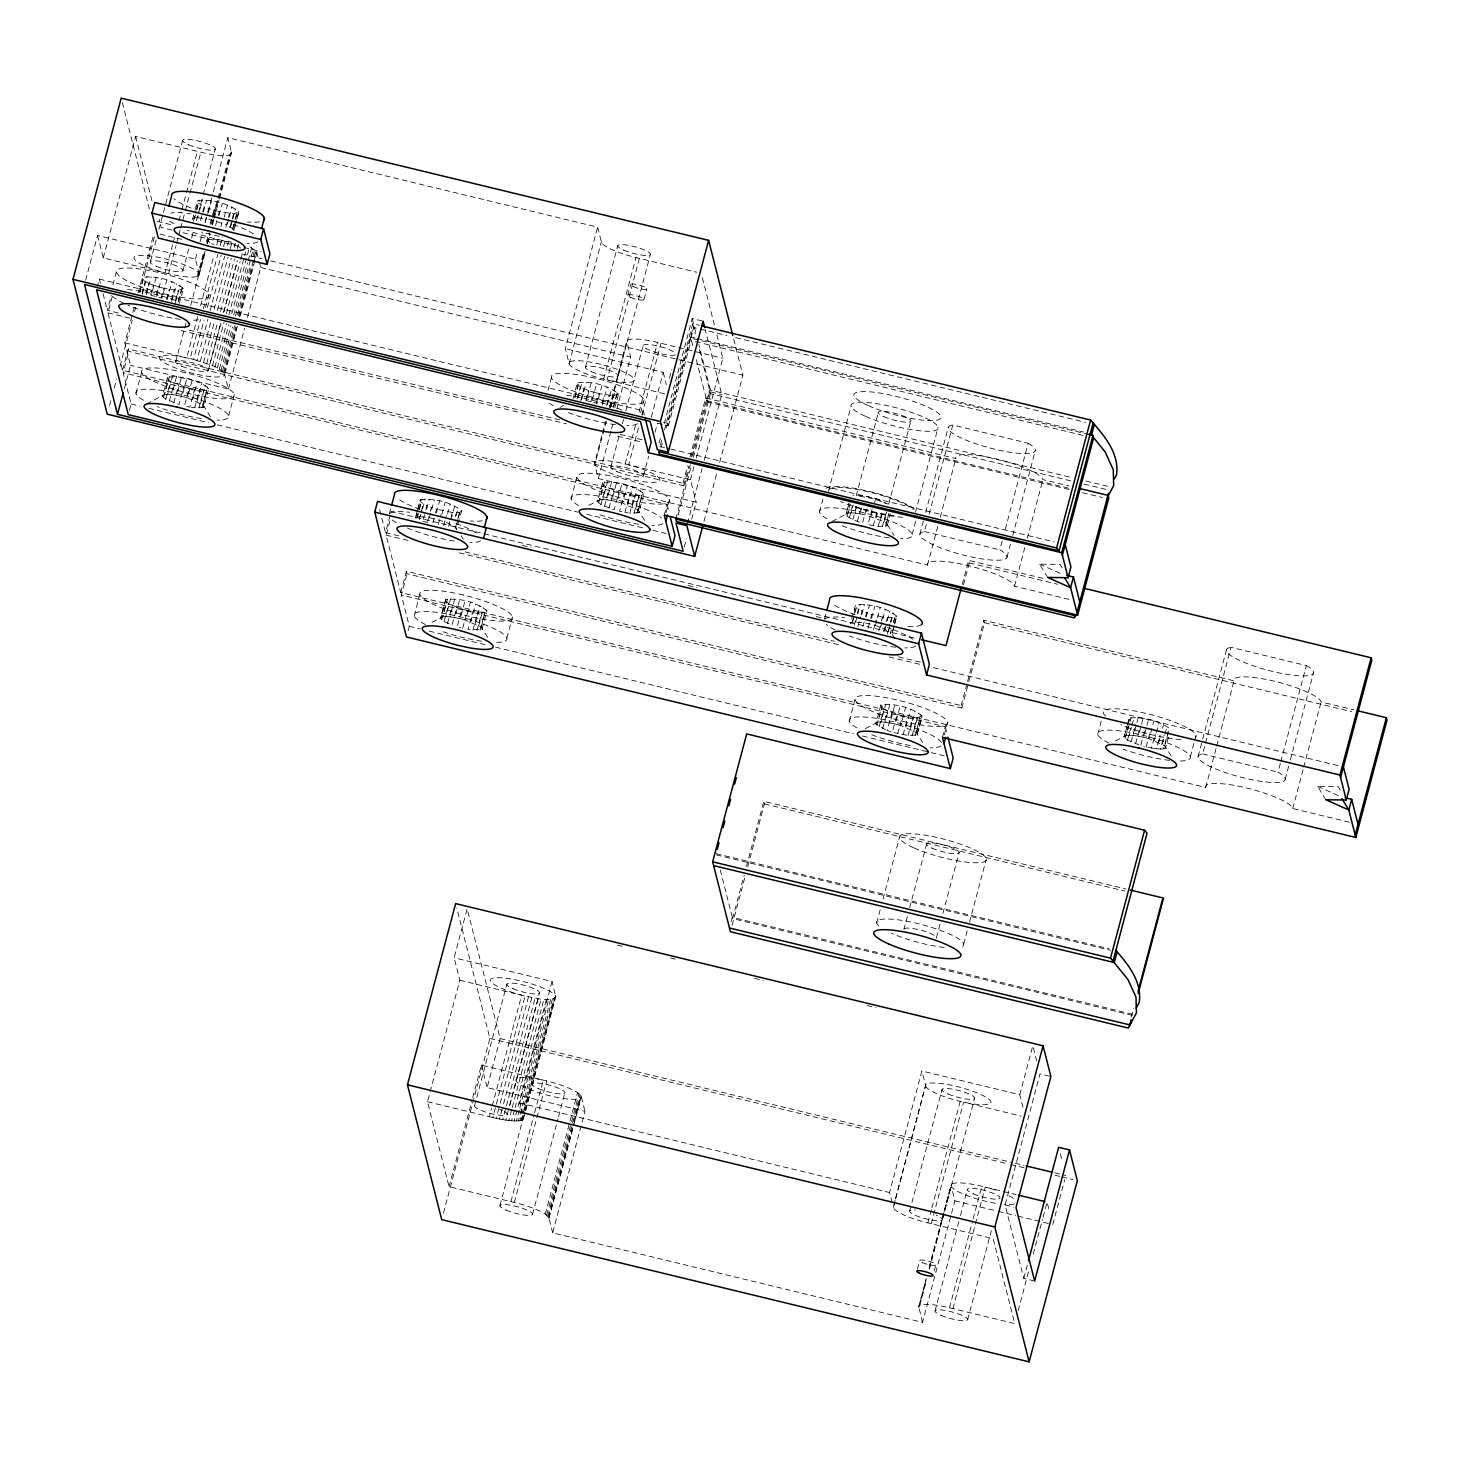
<?xml version="1.0" encoding="UTF-8"?>
<svg xmlns="http://www.w3.org/2000/svg" width="1460" height="1460" viewBox="0 0 1460 1460"><rect width="100%" height="100%" fill="white"/><g stroke="black" fill="none" stroke-linecap="round" stroke-linejoin="round"><path stroke-width="0.75" stroke-dasharray="5 3.75" d="M85.647 280.229L97.564 235.462L195.457 259.15L199.272 274.133L197.228 276.506A33.781 6.789 14.9 0 1 168.539 273.732L103.277 257.927L97.564 235.462M103.277 257.927L135.597 136.419L200.859 152.223A33.781 6.789 14.9 0 0 229.548 154.997L231.593 152.625L227.796 137.642L597.651 227.176L601.447 242.159A33.781 6.789 14.9 0 0 635.994 257.544L696.84 272.272M97.108 287.656L99.371 279.115L643.276 410.789L644.334 414.95M112.876 285.029L116.289 272.235A47.943 9.636 14.9 0 1 153.884 271.451A47.943 9.636 14.9 0 1 206.663 291.544L208.944 294.665L205.531 307.458M118.351 313.006L107.31 310.341L111.27 295.413M1068.921 599.366L1014.536 586.19A45.041 9.052 14.9 0 0 968.491 565.677A45.041 9.052 14.9 0 0 927.502 565.13L122.531 370.274L107.93 312.841L112.475 295.778M124.301 388.743L130.542 365.292L124.83 342.826L132.349 314.612M132.915 312.44L134.649 305.943M138.116 292.912L153.701 234.33M139.649 291.726L142.825 279.827L142.186 277.345C156.092 275.63 172.463 279.736 183.431 288.496L179.343 303.443M109.573 405.46L111.325 398.909M114.227 387.995L116.544 379.272M120.03 366.168L132.239 320.324M134.557 311.582L135.725 307.221M139.758 292.566L154.888 235.17M142.021 293.387L145.197 281.488L142.825 279.827M150.307 261.924L156.658 238.053M158.957 229.366L182.646 140.397M142.277 294.373L147.04 276.524M122.531 370.274L128.206 348.94L682.988 483.242L683.627 485.742L128.845 351.44L128.206 348.94M129.393 410.37L131.09 403.982L123.169 372.756L128.845 351.44M146.109 293.186L148.756 283.276L145.197 281.488M146.401 294.646L151.146 276.798M150.617 294.993L153.245 285.083L148.756 283.276M156.056 277.546L151.293 295.394L162.078 298.004L166.823 280.156M156.275 294.701L158.392 286.762L153.245 285.083M156.64 296.526L161.403 278.677M172.627 244.66L165.108 272.856A33.781 6.789 14.9 0 1 133.955 258.073A33.781 6.789 14.9 0 1 163.593 258.475A33.781 6.789 14.9 0 1 198.888 273.312M173.192 242.488L174.926 235.973M178.978 220.788L181.277 212.101M181.861 209.93L185.894 194.746M186.478 192.574L197.447 151.347M135.981 393.434L141.656 372.118M161.184 298.15L163.83 288.24L178.193 290.394L183.431 288.496M168.539 273.732L176.039 245.517M176.624 243.345L180.091 230.333M180.657 228.161L184.708 212.977A47.943 9.636 14.9 0 0 170.911 213.087M185.274 210.806L189.325 195.622M189.891 193.45L200.859 152.223M166.531 299.3L169.178 289.372M167.225 299.702L171.97 281.835M192.483 219.62L194.983 210.623M195.129 209.692L197.629 200.695C211.536 198.962 227.906 203.086 238.856 211.846L236.757 219.785M171.422 300.03L174.069 290.12M171.714 301.49L176.477 283.641M193.505 221.026L196.151 211.116M196.68 209.127L197.629 200.695M192.884 218.544L194.673 217.905L196.242 211.956M196.771 209.966L199.418 200.056M182.956 270.556L188.742 248.857M191.625 238.016L193.359 231.501M196.406 220.697L202.593 196.79M203.159 194.618L215.295 149.048M175.547 300.322L178.193 290.394M194.673 217.905L197.721 217.722L199.308 211.755M199.838 209.784L202.465 199.856M175.273 303.279L180.036 285.43M178.083 302.111L181.241 290.212M178.704 300.979L182.409 287.091M200.494 220.496L204.181 206.626L198.25 203.177M203.414 212.047L206.59 200.148M205.002 222.303L207.101 214.364M207.63 212.393L208.689 208.415L204.181 206.626M195.457 259.15L197.191 252.635M200.075 241.794L202.393 233.107M205.276 222.267L207.594 213.58M208.16 211.408L212.777 194.052M213.361 191.88L227.796 137.642M208.324 212.777L211.481 200.878M167.571 377.227L167.17 378.304L170.564 381.37L183.778 386.644L179.014 404.511L165.82 399.219L162.425 396.153L167.571 377.227C181.46 375.494 197.83 379.618 208.798 388.378L203.652 407.303L191.424 407.358M163.447 397.558L168.192 379.709M146.602 403.964L164.597 394.437L169.342 376.589M210.13 224L213.835 210.112L208.689 208.415M213.671 213.927L216.828 202.028M197.228 276.506L203.579 252.635M206.462 241.776L208.762 233.107M211.079 224.42L212.229 220.077M212.813 217.905L217.43 200.549M217.996 198.377L229.548 154.997M198.25 276.068L204.655 251.613M206.918 243.51L209.802 232.669M212.12 223.982L218.471 200.111M219.036 197.958L231.227 151.804M165.82 399.219L170.564 381.37M175.674 361.788L186.077 322.733M190.694 305.377L205.13 251.138M198.943 275.52L205.641 251.01M207.357 243.765L209.911 234.293M212.558 224.968L213.707 219.894M214.291 218.452L218.891 200.367M219.493 198.925L231.593 152.625M164.597 394.437L167.663 394.255L172.408 376.406M215.569 225.46L217.686 217.54M218.215 215.551L219.255 211.572L233.618 213.744L238.856 211.846M169.378 401.007L174.123 383.159M219.091 215.386L222.267 203.487M167.663 394.255L171.769 394.529L176.532 376.68M173.886 402.814L178.631 384.965M220.916 226.61L221.975 222.65M171.769 394.529L176.678 395.277L181.423 377.428M197.666 316.619L186.697 357.846A33.781 6.789 14.9 0 0 159.468 358.485A33.781 6.789 14.9 0 0 192.775 373.322A33.781 6.789 14.9 0 0 224.657 374.764L228.454 388.999L130.542 365.292M200.567 305.76L213.835 255.865M216.719 245.006L219.036 236.338L201.352 232.049M224.238 217.084L227.413 205.185M124.83 342.826L190.11 358.631L200.494 319.576M203.378 308.717L217.814 254.478M220.132 245.791L222.431 237.122M225.807 227.34L227.924 219.42M228.454 217.43L229.512 213.452M236.228 221.756L234.111 229.695L227.158 224.84L228.745 218.891M229.275 216.901L231.903 206.992M176.678 395.277L182.025 396.408L186.77 378.56M190.11 358.631L193.523 359.488L203.925 320.434M207.375 307.421L221.245 255.336M223.544 246.667L225.278 240.152M229.932 227.632L233.618 213.744M230.716 226.629L232.304 220.679M232.833 218.69L235.462 208.78M194.545 389.254L189.198 388.123L184.453 405.971L189.8 407.121L194.545 389.254L203.561 390.276L208.798 388.378M237.341 326.274L224.657 374.764C219.438 365.602 206.097 364.197 196.936 360.438L207.904 319.211M210.204 310.524L224.639 256.285M227.523 245.426L228.691 241.082M210.514 416.812L203.031 404.821L187.446 397.887L192.191 380.02M232.468 229.421L234.567 221.482M235.096 219.511L236.684 213.561M233.089 228.289L235.206 220.35M235.735 218.361L237.834 210.441M233.728 230.753L236.356 220.843M236.885 218.854L238.473 212.904M200.275 361.441L211.244 320.214M214.145 309.356L227.997 257.288M230.297 248.601L232.03 242.086M192.592 399.565L197.337 381.717M203.542 362.481L214.511 321.255M217.394 310.414L231.264 258.329M234.148 247.488L235.297 243.145M194.691 407.851L199.436 390.002M206.681 363.577L217.65 322.35M220.533 311.509L234.385 259.424M237.268 248.583L238.436 244.24M197.1 401.372L201.845 383.524M209.656 364.708L220.624 323.481M223.508 312.623L237.359 260.555M208.342 370.438L221.044 322.696M223.928 311.856L237.195 261.942M198.815 408.143L203.561 390.276M200.659 403.161L205.404 385.312M212.43 365.839L223.982 322.441M226.282 313.754L240.134 261.687M240.718 259.515L242.451 253M201.863 407.942L206.626 390.094M203.031 404.821L207.776 386.973M214.985 366.971L226.537 323.572M228.837 314.904L245.59 251.978M217.285 368.102L228.837 324.704M231.72 313.863L249.624 246.594L256.595 251.686L258.621 259.351M219.31 369.216L230.862 325.817M233.746 314.959L247.616 262.891M248.182 260.72L251.649 247.707M221.044 370.293L232.596 326.894M235.48 316.035L253.383 248.784M222.449 371.315L234.585 325.744M237.469 314.904L250.755 264.99M253.054 256.321L254.788 249.806M223.526 372.282L235.662 326.712M238.546 315.871L255.865 250.773M224.256 373.194L236.392 327.624M239.276 316.784L253.127 264.698M253.712 262.526L256.595 251.686M240.243 316.163L256.978 252.507M228.454 388.999L244.605 328.245M247.506 317.386L260.774 267.49L259.15 261.376M228.636 415.863L234.312 394.547M389.382 513.756L391.079 507.35M398.781 535.875L385.513 532.663L391.171 511.347L917.227 638.677M1349.295 822.217L1292.739 808.511A45.041 9.052 14.9 0 0 1246.694 787.998A45.041 9.052 14.9 0 0 1205.704 787.451L400.733 592.577L386.134 535.163L390.678 518.099M417.359 510.653L415.242 518.592L417.231 511.584M417.888 508.682L420.389 499.667C434.295 497.933 450.666 502.058 461.634 510.817L459.517 518.756M417.761 509.595L420.389 499.667M416.793 518.026L421.027 502.149L419.987 500.743M415.644 517.534L417.432 516.877L419.02 510.927M419.531 508.938L422.177 499.028M419.166 519.669L423.4 503.81L421.027 502.149M417.432 516.877L420.48 516.694L422.068 510.745M422.597 508.755L425.243 498.845M400.733 592.577L406.409 571.261L961.191 705.563L961.83 708.063L407.03 573.762L406.409 571.261M408.161 630.556L409.293 626.303L401.372 595.078L407.03 573.762M423.254 519.486L425.371 511.548M425.9 509.558L426.959 505.598L423.4 503.81M426.721 509.047L429.349 499.119M427.762 521.275L429.879 513.354M430.408 511.365L431.448 507.405L426.959 505.598M420.48 516.694L429.495 517.716L434.259 499.867M432.908 522.972L435.007 515.033M435.536 513.062L436.595 509.084L431.448 507.405M436.43 512.898L439.606 500.999M414.184 615.755L419.859 594.439M438.329 524.45L440.975 514.522M441.869 514.376L445.026 502.459M443.676 525.582L446.322 515.672M447.526 514.084L450.173 504.156M448.585 526.33L450.684 518.391M451.213 516.402L452.272 512.442L459.444 512.533L461.634 510.817M450.976 519.851L454.68 505.963M455.337 516.694L456.396 512.716M456.122 515.69L458.239 507.752M455.228 528.392L457.327 520.472M457.856 518.483L459.444 512.533M459.115 519.815L456.487 529.743L455.849 527.261L457.965 519.322M458.495 517.351L460.612 509.412M445.373 600.626L448.767 603.692L456.834 607.269L452.071 625.135L444.023 621.54L440.628 618.474L445.774 599.549C459.663 597.815 476.033 601.94 487.001 610.7L481.855 629.625L468.003 629.424L472.748 611.576L484.83 612.415L487.001 610.7M445.774 599.549L440.628 618.474M441.65 619.88L446.395 602.031M432.014 622.343L442.8 616.759L447.545 598.91M444.023 621.54L448.767 603.692M442.8 616.759L445.866 616.576L450.611 598.709M447.581 623.329L452.326 605.48M445.866 616.576L449.972 616.85L454.735 599.002M449.972 616.85L454.881 617.598L459.626 599.731M456.834 607.269L461.962 608.966L457.217 626.833L460.849 627.8M454.881 617.598L460.228 618.73L464.974 600.881M462.656 628.293L467.401 610.444L472.748 611.576M487.64 637.381L481.234 627.143L465.649 620.208L470.394 602.341M470.795 621.887L475.54 604.038M472.894 630.173L477.639 612.324M475.303 623.694L480.048 605.845M477.018 630.446L481.764 612.598M478.862 625.482L483.607 607.634M480.066 630.264L484.83 612.415M481.234 627.143L485.979 609.294M548.011 390.368L551.405 377.574M664.519 393.78L603.655 379.052A33.781 6.789 14.9 0 1 569.126 363.668L565.312 348.685L597.651 227.176M569.126 363.668L601.429 241.411M506.839 638.184L512.515 616.868M573.087 398.562L577.32 382.684C591.209 380.951 607.597 385.075 618.547 393.835L614.861 407.723M574.784 397.065L577.941 385.166L577.32 382.684M574.875 397.905L579.109 382.046M577.156 398.726L580.313 386.809L577.941 385.166M585.423 367.245L617.762 245.736M577.941 397.722L582.157 381.845M580.715 400.514L583.872 388.597L580.313 386.809M581.518 399.985L586.281 382.137M585.734 400.332L588.38 390.404L583.872 388.597M591.172 382.867L586.427 400.715L591.774 401.865L596.519 384.016M590.88 402.011L593.527 392.101L588.38 390.404M596.301 403.489L598.947 393.561L613.309 395.733L618.547 393.835M571.115 498.773L576.791 477.457A47.943 9.636 14.9 0 1 614.386 476.672A47.943 9.636 14.9 0 1 667.165 496.747L669.428 499.886L666.034 512.679M601.958 385.476L597.195 403.325L593.581 402.358M603.655 379.052L635.994 257.544M627.745 295.394L630.574 284.737M639.389 258.329L607.068 379.837A33.781 6.789 14.9 0 0 634.297 379.198A33.781 6.789 14.9 0 0 600.991 364.361A33.781 6.789 14.9 0 0 569.108 362.92M552.683 1232.824L548.869 1217.841L545.273 1214.118A33.781 6.789 14.9 0 0 514.34 1202.456L449.06 1186.651L427.506 1101.753L459.827 980.244L454.115 957.778L467.163 908.74L500.159 1038.589L487.111 1087.609L585.004 1111.316L552.683 1232.824L922.538 1322.359L935.24 1274.616M602.177 402.65L604.294 394.711M602.341 405.022L607.086 387.174M606.557 405.369L609.185 395.441M607.378 404.84L611.594 388.98M691.675 519.286L696.201 502.222L598.308 478.533L594.494 463.55L601.976 434.605M602.578 433.164L605.444 421.575M609.514 407.139L626.814 341.293M618.091 375.895L650.412 254.368M606.429 420.973L594.877 464.371A33.781 6.789 14.9 0 0 630.173 479.208A33.781 6.789 14.9 0 0 659.811 479.61A33.781 6.789 14.9 0 0 628.658 464.827L625.227 463.952A33.781 6.789 14.9 0 0 594.494 463.55M609.879 407.96L626.833 342.041A33.781 6.789 14.9 0 1 657.566 342.443L676.436 347.042M610.152 407.632L613.309 395.733M610.937 406.628L615.153 390.769M613.2 407.45L616.375 395.55M613.839 406.3L617.525 392.411M644.061 299.337L646.889 288.678M598.308 478.533L611.01 430.791M611.576 428.62L612.744 424.276M616.777 409.092L630.629 357.025L627.198 342.863M602.688 482.567L602.286 483.625L605.681 486.691L618.894 491.983L614.149 509.832L600.936 504.558L597.542 501.492L602.688 482.567C616.595 480.833 632.965 484.939 643.933 493.717L638.786 512.624L629.826 513.19L634.571 495.323L641.743 495.414L643.933 493.717M598.563 502.897L603.308 485.048M588.928 505.342L599.731 499.776L604.476 481.909M610.809 467.127L619.46 434.587M622.343 423.728L623.511 419.385M625.811 410.716L643.13 345.618M600.936 504.558L605.681 486.691M599.731 499.776L602.779 499.575L607.524 481.727M604.495 506.346L609.24 488.48M602.779 499.575L606.904 499.867L611.649 482.019M609.002 508.135L613.748 490.286M606.904 499.867L611.795 500.598L616.54 482.749M625.227 463.952L636.195 422.725M639.078 411.884L657.566 342.443M640.648 412.797L644.061 400.004M611.795 500.598L617.142 501.747L621.887 483.899M638.458 427.944L628.658 464.827L690.489 479.756L696.201 502.222M641.926 414.914L660.978 343.319M642.144 415.06L643.276 410.789M634.571 495.323L624.314 493.443L619.569 511.31L628.183 512.934M644.572 520.38L638.148 510.161L622.58 503.207L627.326 485.359M624.917 512.442L629.661 494.593M627.709 504.905L632.472 487.056M651.306 417.159L663.223 372.391L565.312 348.685M449.06 1186.651L472.164 1099.854M472.748 1097.683L481.398 1065.143L546.661 1080.947A33.781 6.789 14.9 0 1 577.612 1092.609L581.208 1096.332L585.004 1111.316M443.438 1213.096L489.903 1038.443L456.779 908.029M632.216 506.711L636.962 488.863M474.536 1105.749L506.875 984.241M643.458 475.759L648.66 456.232M655.011 432.379L657.31 423.692M669.447 378.122L671.746 369.453M633.932 513.464L638.695 495.615M635.775 508.5L640.52 490.651M636.998 513.281L641.743 495.414M638.148 510.161L642.893 492.294M659.08 443.073L660.832 436.522M664.318 423.418L692.222 318.535L703.099 321.163M660.449 445.136L662.183 438.62M664.483 429.952L692.752 323.737L699.377 325.343M661.088 447.618L662.238 443.274M666.289 428.072L693.39 326.237M657.347 423.144L668.388 425.809L667.767 423.309L690.452 338.045L1089.288 434.587M690.872 338.136L693.701 327.478L698.135 328.555M668.388 425.809L691.091 340.545L690.452 338.045M427.506 1101.753L489.355 1116.681L491.655 1108.012M492.239 1105.841L521.676 995.172A33.781 6.789 14.9 0 1 490.523 980.39A33.781 6.789 14.9 0 1 520.161 980.791A33.781 6.789 14.9 0 1 555.457 995.629L525.837 1110.02M489.355 1116.681L492.768 1117.557L525.107 996.048C534.761 997.235 547.08 1002.728 555.858 997.198M492.768 1117.557L496.163 1118.342L499.63 1105.311M500.214 1103.158L528.502 996.833M496.163 1118.342L499.521 1119.035L502.97 1106.005M503.554 1103.851L531.841 997.527M499.521 1119.035L502.751 1119.619L535.09 998.111M664.227 515.088L667.074 504.43L123.169 372.756M507.186 1114.381L508.92 1107.866M509.503 1105.695L539.525 992.873M502.751 1119.619L505.872 1120.112L507.605 1113.615M509.923 1104.928L538.211 998.603M505.872 1120.112L508.828 1120.495L511.712 1109.655M512.296 1107.483L541.167 998.987M508.828 1120.495L511.584 1120.769L514.467 1109.91M515.052 1107.738L543.923 999.26M682.988 483.242L687.642 465.758M689.959 457.016L705.673 397.978L955.862 458.549A45.041 9.052 14.9 0 1 996.851 459.079A45.041 9.052 14.9 0 1 1042.896 479.61L1068.994 485.924M511.584 1120.769L514.121 1120.915L546.442 999.406M683.627 485.742L688.864 466.068M691.182 457.327L706.311 400.478L705.673 397.978M522.151 1113.086L519.687 1102.975L552.026 981.467L454.115 957.778M706.731 400.569L709.56 389.911L1070.362 477.238M675.834 519.048L690.288 464.773M692.606 456.086L709.87 391.152M514.121 1120.915L516.384 1120.952L519.286 1110.093M519.851 1107.921L548.723 999.443M678.207 515.052L691.474 465.192M693.427 457.491L710.874 391.937L698.811 344.432M516.384 1120.952L518.391 1120.86L550.712 999.352M518.391 1120.86L520.07 1120.641L552.409 999.133M690.489 479.756L693.956 466.744M696.274 458.057L722.828 358.248L716.185 332.132M520.07 1120.641L521.457 1120.331L523.757 1111.644M524.341 1109.472L553.778 998.822M521.457 1120.331L555.457 995.629L552.026 981.467M499.904 1205.631L524.742 1112.319M525.308 1110.147L532.243 1084.105M522.498 1119.893L524.907 1112.83M525.49 1110.677L555.822 996.45M523.191 1119.346L525.253 1112.191M687.459 523.483L701.986 468.861M704.304 460.119L721.751 394.565L705.289 329.796M684.302 546.989L686.565 538.466M510.927 1201.671L534.032 1114.874M534.615 1112.703L543.266 1080.163A33.781 6.789 14.9 0 0 516.019 1080.802A33.781 6.789 14.9 0 0 549.325 1095.639A33.781 6.789 14.9 0 0 581.226 1097.081L548.887 1218.589M514.34 1202.456L546.661 1080.947M703.976 521.457L716.75 473.423M719.652 462.51L742.885 375.184L733.34 337.607M532.572 1214.264L557.976 1118.798M558.541 1116.626L564.892 1092.755M545.273 1214.118L569.528 1122.977M570.112 1120.805L577.612 1092.609M546.697 1215.14L570.933 1124.017M571.517 1121.846L579.018 1093.631M547.774 1216.107L580.095 1094.598M548.504 1217.02L573.324 1123.707M573.908 1121.554L580.824 1095.511M548.869 1217.841L573.707 1124.547M574.273 1122.375L581.208 1096.332M819.498 512.04L822.892 499.247M828.404 491.491L851.089 406.209M731.168 921.607L732.318 917.336L1132.96 1014.317M1132.34 1015.357L732.628 918.595L744.18 875.161M746.498 866.473L763.817 801.339L1126.007 889.012M732.154 925.239L745.421 875.38M747.721 866.711L764.456 803.839L763.817 801.339M866.218 509.211L862.531 523.1L857.385 521.402L849.318 517.807L845.924 514.741L849.099 502.842M848.972 503.755L845.924 514.741M846.946 516.146L850.121 504.248M831.908 521.567L848.114 513.026L850.231 505.087M849.318 517.807L852.494 505.908M848.114 513.026L851.162 512.843L853.279 504.905M856.18 495.889L878.281 412.797M824.498 619.077L826.214 612.689M852.877 519.596L857.111 503.736M851.162 512.843L855.286 513.117L856.874 507.167M857.385 521.402L862.148 503.554M855.286 513.117L860.177 513.865L861.765 507.916M860.177 513.865L865.524 514.997L867.112 509.047M872.186 508.682L867.952 524.56L878.208 526.439L887.169 525.892L886.53 523.41L884.158 521.749L865.524 514.997M870.963 516.475L872.551 510.526M874.649 502.587L875.708 498.627L864.94 496.017L852.859 495.177M873.299 525.709L877.004 511.821M876.11 518.172L878.208 510.233M894.633 624.077L896.75 616.156C885.782 607.378 869.412 603.272 855.523 605.006L850.377 623.931L850.76 622.854C864.43 620.737 879.175 625.738 890.983 632.6M851.928 623.347L854.027 615.408M854.556 613.437L855.523 605.006M852.549 622.216L854.666 614.277M855.195 612.288L857.294 604.349M878.208 526.439L881.895 512.551M880.599 519.961L882.716 512.04M854.301 625.008L855.341 621.029M857.458 613.109L858.517 609.13L856.144 607.488M855.615 622.015L857.184 616.065M857.714 614.094L860.36 604.166M882.314 526.731L886.019 512.843M888.811 503.773L910.912 420.699M884.158 521.749L886.804 511.839M857.86 626.796L860.487 616.868M861.017 614.897L862.075 610.919L858.517 609.13M861.838 614.368L864.484 604.458M885.38 526.531L889.596 510.671M886.53 523.41L888.647 515.471M887.169 525.892L890.326 513.993M862.878 626.614L864.995 618.675M865.524 616.704L866.583 612.726L862.075 610.919M866.218 617.087L869.375 605.188M868.025 628.311L870.142 620.372M870.671 618.383L871.73 614.423L866.583 612.726M871.547 618.237L874.722 606.338M873.463 629.771L876.091 619.861M849.318 721.094L854.976 699.778A47.943 9.636 14.9 0 1 892.589 698.975A47.943 9.636 14.9 0 1 945.35 719.068L947.631 722.207L944.237 735M875.398 625.646L876.986 619.697M877.515 617.726L880.143 607.798M878.811 630.921L880.909 622.982M881.438 620.993L882.497 617.033L894.578 617.854L896.75 616.156M880.544 627.344L885.289 609.495M883.702 631.651L885.818 623.712M886.348 621.741L887.388 617.762M915.42 512.551L938.105 427.287M885.052 629.15L889.797 611.302M912.153 534.47L917.263 515.27M887.297 633.914L889.925 624.004M890.454 622.015L891.512 618.055M888.611 630.939L893.356 613.091M890.345 633.731L891.403 629.771M893.52 621.832L894.578 617.854M893.611 622.672L895.728 614.733M892.133 633.074L894.25 625.154M894.779 623.164L896.349 617.215M894.104 626.066L892.005 634.005L895.236 639.298M919.873 534.178L923.341 521.129M925.658 512.423L948.234 427.598M1002.144 541.131L999.826 549.818A45.041 9.052 14.9 0 1 965.954 555.694A45.041 9.052 14.9 0 1 924.454 531.586L926.771 522.881M929.089 514.176L952.814 424.988L1028.187 443.238L1004.462 532.426M885.709 729.854L875.745 723.813L880.891 704.888C894.798 703.154 911.168 707.26 922.118 716.02L916.989 734.946L908.01 735.493L894.159 732.646M876.766 725.218L881.511 707.352L880.891 704.888M865.324 728.649L877.934 722.098L882.68 704.231M879.139 726.861L883.884 709.012L881.511 707.352M877.934 722.098L880.982 721.897L885.727 704.048M882.698 728.668L887.443 710.801L883.884 709.012M880.982 721.897L885.107 722.189L889.852 704.341M927.502 565.13L937.922 525.965M940.24 517.278L955.862 458.549M891.951 712.608L887.205 730.456L892.352 732.154L897.097 714.305L887.443 710.801M885.107 722.189L889.998 722.919L894.743 705.07M889.998 722.919L895.345 724.069L900.09 706.22M897.772 733.614L902.517 715.765L916.88 717.937L922.118 716.02M922.775 742.702L916.351 732.482L900.784 725.529L905.529 707.68M903.12 734.763L907.864 716.915M905.912 727.226L910.675 709.377M908.01 735.493L912.774 717.645M910.419 729.033L915.164 711.166M912.135 735.785L916.88 717.937M913.978 730.821L918.723 712.973M915.201 735.603L919.946 717.736M916.351 732.482L921.096 714.615M916.989 734.946L921.735 717.097M962.25 584.42L968.655 560.366L1046.053 579.109M963.472 584.73L969.294 562.866L968.655 560.366M876.675 922.994L880.161 909.872M883.081 898.94L899.36 837.73M942.43 737.409L945.277 726.752L401.372 595.078M961.191 705.563L967.013 683.7M967.578 681.51L983.876 620.299L1234.065 680.853A45.041 9.052 14.9 0 1 1275.054 681.4A45.041 9.052 14.9 0 1 1321.099 701.932L1353.73 709.834M961.83 708.063L968.217 684.01M968.801 681.82L984.514 622.799L983.876 620.299M903.868 929.582L907.353 916.46M909.689 907.718L926.553 844.3M1006.944 557.209L1010.429 544.16M1012.729 535.473L1035.304 450.629M1014.536 586.19L1024.957 547.044M1027.274 538.339L1042.896 479.61M936.499 937.484L939.984 924.362M942.904 913.431L959.184 852.202M892.261 1202.693L889.542 1192.51L921.88 1071.001L1019.792 1094.708L1023.423 1108.998M895.071 1200.248L893.356 1207.493A33.781 6.789 14.9 0 0 927.885 1222.878L993.165 1238.682L1014.736 1323.581L949.456 1307.777A33.781 6.789 14.9 0 0 918.723 1307.375L926.242 1279.161M895.637 1198.076L925.658 1085.236L921.88 1071.001M893.356 1207.493L895.089 1200.978M895.673 1198.806L925.658 1085.236A33.781 6.789 14.9 0 1 957.559 1086.678A33.781 6.789 14.9 0 1 990.866 1101.515A33.781 6.789 14.9 0 1 963.618 1102.154L960.224 1101.369A33.781 6.789 14.9 0 1 925.695 1085.984M963.691 944.054L967.195 930.933M969.513 922.191L986.394 858.79M909.671 1211.07L941.992 1089.562M927.885 1222.878L931.352 1209.866M931.936 1207.694L960.224 1101.369M917.373 1269.251L919.636 1260.728M931.298 1223.662L963.618 1102.154L1021.069 1116.097M918.705 1306.627L926.206 1278.431M929.108 1267.572L943.543 1213.333M944.109 1211.161L951.044 1185.119M929.126 1268.32L951.062 1185.867A33.781 6.789 14.9 0 1 981.795 1186.268L1016.142 1194.609M942.321 1219.721L944.054 1213.205M944.62 1211.034L974.641 1098.212M922.538 1322.359L919.106 1308.197L926.607 1280M929.491 1269.141L951.062 1185.867M934.254 1271.076L935.951 1264.67M935.823 1272.445L954.858 1200.85L951.446 1186.688A33.781 6.789 14.9 0 0 998.713 1203.825M935.039 1310.952L959.859 1217.658M960.443 1215.486L967.359 1189.444M1097.701 734.343L1102.245 717.298M949.456 1307.777L972.561 1220.998M973.127 1218.826L981.795 1186.268M952.887 1308.653L985.208 1187.144A33.781 6.789 14.9 0 1 998.366 1191.232M1019.792 1094.708L1032.822 1045.67M967.688 1319.603L991.358 1230.634M1139.019 744.856L1127.522 740.129L1124.127 737.063L1126.773 727.153M1127.303 725.164L1129.274 718.137C1143.18 716.404 1159.55 720.528 1170.518 729.288L1170.117 730.347M1127.175 726.076L1124.127 737.063M1127.686 724.105L1129.274 718.137M1125.149 738.468L1128.324 726.569M1115.513 740.932L1126.317 735.347L1131.062 717.499M1127.522 740.129L1130.697 728.23M1126.317 735.347L1129.365 735.165L1131.482 727.226M1132.011 725.237L1134.128 717.316M1034.647 1281.041L1023.77 1278.394L1005.119 1204.993L1039.995 1073.885L1050.871 1076.513M1131.08 741.917L1135.843 724.069M1129.365 735.165L1133.489 735.438L1138.234 717.59M1135.588 743.724L1140.333 725.875M1133.489 735.438L1138.38 736.187L1141.026 726.259M1141.556 724.288L1143.143 718.338M1144.421 731.533L1140.734 745.421L1144.348 746.389M1138.38 736.187L1143.727 737.318L1146.374 727.409M1146.903 725.419L1148.491 719.47M1146.155 746.881L1150.389 731.004M1171.157 755.97L1164.733 745.731L1149.166 738.796L1153.911 720.93M1147.943 747.264L1151.502 748.031L1155.207 734.143M1154.312 740.476L1155.882 734.526M1156.411 732.555L1159.058 722.627M1151.502 748.031L1156.411 748.761L1160.098 734.873M1158.802 742.282L1160.39 736.333M1162.507 728.394L1163.565 724.434M1156.411 748.761L1160.517 749.053L1164.222 735.165M1162.361 744.071L1164.478 736.15M1165.007 734.161L1167.124 726.222M1160.517 749.053L1163.583 748.852L1168.328 731.004M1164.733 745.731L1168.438 731.843M1023.77 1278.394L1027.256 1265.291M1163.583 748.852L1165.372 748.214L1168.401 737.227M1018.186 1310.569L1029.154 1269.342M1033.206 1254.14L1042.44 1219.428M1043.024 1217.257L1047.057 1202.073L1049.138 1210.249M1052.77 1224.539L1064.687 1179.771M1190.356 756.773L1196.032 735.457M1198.076 756.499L1202.128 741.279M1202.711 739.089L1226.437 649.919M1131.19 1017.218L1133.489 1008.55M1280.347 763.452L1278.029 772.139A45.041 9.052 14.9 0 1 1244.157 777.997A45.041 9.052 14.9 0 1 1202.657 753.908L1204.975 745.202M1205.559 743.03L1231.017 647.309L1306.39 665.559L1280.913 761.262M1205.704 787.451L1216.125 748.286M1216.709 746.115L1234.065 680.853M1285.147 779.53L1289.782 762.138M1290.366 759.966L1313.507 672.951M1292.739 808.511L1303.159 769.365M1303.725 767.193L1321.099 701.932M162.425 396.153L162.808 395.094M203.652 407.303L204.053 406.227M481.855 629.625L482.256 628.548M597.542 501.492L597.943 500.415M638.786 512.624L639.17 511.566M875.745 723.813L876.146 722.736M1165.372 748.214L1165.755 747.137M559.947 407.45L563.56 405.46M1047.605 577.43L1039.556 564.126L1060.051 564.399L1062.332 568.195M1325.808 799.752L1317.759 786.447L1338.254 786.721L1341.685 792.415M197.721 217.722L206.736 218.744M452.272 512.442L436.595 509.084M208.525 219.109L227.158 224.84M429.495 517.716L445.409 522.005L455.849 527.261M882.497 617.033L871.73 614.423M678.644 347.571L722.828 358.248M459.827 980.244L525.107 996.048M700.344 329.084L726.898 335.508M735.749 337.661L1085.492 422.323M694.96 337.954L690.543 336.895L693.591 348.904M697.168 338.483L1083.649 432.05M695.508 341.622L1084.725 435.828M157.169 221.318L172.627 225.077M172.043 230.078L161.166 227.431L159.049 219.109M182.92 232.706L241.648 246.923M243.838 247.452L261.23 251.668M159.906 234.074L182.062 239.44M241.922 253.912L261.869 258.748M270.739 260.902L694.12 363.394M696.329 363.923L742.885 375.184M260.774 267.49L630.629 357.025M1085.857 480.997L1110.202 486.892M710.874 391.937L721.751 394.565M1070.801 480.869L710.509 393.652L699.176 348.995M1084.068 484.081L1108.377 489.958M706.311 400.478L1069.742 488.443M1069.213 489.483L707.042 401.81L696.329 359.671M1082.462 492.695L1102.336 497.495M663.333 422.25L667.767 423.309M189.107 330.142L560.567 420.06M620.263 434.514L642.364 439.862M107.93 312.841L132.312 318.736M181.058 330.544L566.626 423.874M617.598 436.212L641.98 442.106M659.701 446.395L668.57 448.548M670.779 449.078L1054.138 541.879M924.454 531.586L999.826 549.818M969.294 562.866L1057.752 584.274M131.09 403.982L139.941 406.117M148.774 408.252L208.47 422.707M217.321 424.842L577.722 512.095M586.555 514.23L644.042 528.155M652.894 530.29L666.161 533.502M984.514 622.799L1351.613 711.659M422.761 521.33L429.386 522.936M522.224 545.401L531.057 547.536M687.989 585.533L696.84 587.668M816.195 616.558L825.028 618.712M465.101 551.917L834.335 641.305M898.466 656.836L920.567 662.183M386.134 535.163L408.307 540.51M459.261 552.847L840.394 645.119M889.158 656.927L922.391 664.957M933.469 667.64L1343.419 766.883M1202.657 753.908L1278.029 772.139M409.293 626.303L420.352 628.968M429.204 631.121L486.673 645.028M495.524 647.163L853.698 733.869M862.55 736.023L928.889 752.064M931.097 752.612L944.365 755.824M764.456 803.839L1124.747 891.056M716.13 853.662L1109.235 948.817M716.458 854.921L1110.458 950.296M617.416 945.113L624.059 946.719M670.45 957.942L677.075 959.548M754.418 978.273L763.252 980.408M867.112 1005.557L875.945 1007.692M500.159 1038.589L1012.784 1162.671M1014.992 1163.218L1023.825 1165.354M1054.759 1172.836L1065.818 1175.519M489.903 1038.443L1008.604 1164.003M1010.831 1164.551L1024.135 1167.763M1055.16 1175.282L1059.595 1176.359M1061.803 1176.888L1072.899 1179.571M1005.119 1204.993L1013.824 1207.091M954.858 1200.85L996.213 1210.851M998.384 1211.38L1015.777 1215.596M1017.967 1216.125L1048.426 1223.498M519.687 1102.975L889.542 1192.51M213.835 210.112L219.255 211.572M593.527 392.101L598.947 393.561M158.392 286.762L163.83 288.24M618.894 491.983L624.314 493.443M617.142 501.747L622.58 503.207M183.778 386.644L189.198 388.123M182.025 396.408L187.446 397.887M1143.727 737.318L1149.166 738.796M897.097 714.305L902.517 715.765M895.345 724.069L900.784 725.529M461.962 608.966L467.401 610.444M460.228 618.73L465.649 620.208M193.523 359.488L196.936 360.438M875.708 498.627L891.293 505.561M1039.556 564.126L1062.588 574.382M1317.759 786.447L1340.791 796.704M1128.89 719.214L1129.912 720.62M854.976 699.778L857.257 702.917A47.943 9.636 14.9 0 0 910.036 722.992A47.943 9.636 14.9 0 0 947.631 722.207M576.791 477.457L579.054 480.595A47.943 9.636 14.9 0 0 631.833 500.67A47.943 9.636 14.9 0 0 669.428 499.886M116.289 272.235L118.57 275.374A47.943 9.636 14.9 0 0 171.331 295.468A47.943 9.636 14.9 0 0 208.944 294.665M887.57 524.815L894.031 535.4M461.196 535.729L463.349 539.251M523.118 1117.137L523.519 1118.707M1033.388 1047.842L1036.691 1060.872M1060.307 1153.82L1061.949 1160.317M945.277 726.752L946.865 732.993M702.37 277.71L715.637 329.942M692.222 318.535L696.073 333.647M692.752 323.737L695.343 333.938M663.223 372.391L666.326 384.637M667.074 504.43L668.662 510.671M720.273 869.977L732.628 918.595M379.691 509.759L385.513 532.663M481.398 1065.143L487.111 1087.609M135.597 136.419L152.187 201.717M122.33 102.583L149.851 210.897M99.371 279.115L100.43 283.295M103.076 293.697L107.31 310.341M940.514 1217.476A16.881 3.395 14.9 0 1 925.239 1218.698A16.881 3.395 14.9 0 1 912.226 1209.993M914.361 1209.975A16.881 3.395 14.9 0 1 915.621 1210.048M936.207 1215.249A16.881 3.395 14.9 0 1 937.484 1215.815M504.521 1111.608A16.881 3.395 14.9 0 1 501.218 1115.422A16.881 3.395 14.9 0 1 479.373 1109.636A16.881 3.395 14.9 0 1 478.095 1104.618M499.685 1109.363A16.881 3.395 14.9 0 1 502.349 1110.494M1014.28 1204.025A33.781 6.789 14.9 0 1 1004.425 1204.464M1008.97 1195.758A33.781 6.789 14.9 0 1 1014.153 1198.97M904.178 928.742A16.881 3.395 14.9 0 1 923.486 930.933A16.881 3.395 14.9 0 1 936.188 938.305M878.811 925.932A45.041 9.052 14.9 0 1 923.341 925.001A45.041 9.052 14.9 0 1 959.129 947.649M944.146 947.449A45.041 9.052 14.9 0 1 891.22 933.141M480.577 540.674A47.943 9.636 14.9 0 1 469.81 542.536M454.261 541.039A47.943 9.636 14.9 0 1 406.135 527.498M396.372 522.698A47.943 9.636 14.9 0 1 391.098 519.012M389.692 513.519A47.943 9.636 14.9 0 1 409.639 512.277M455.958 523.501A47.943 9.636 14.9 0 1 479.19 535.181M425.407 624.552A47.943 9.636 14.9 0 1 428.674 611.63A47.943 9.636 14.9 0 1 492.841 628.055A47.943 9.636 14.9 0 1 495.177 642.418M481.836 641.25A47.943 9.636 14.9 0 1 439.697 630.574M941.079 745.896A47.943 9.636 14.9 0 1 930.312 747.757M910.237 745.476A47.943 9.636 14.9 0 1 868.572 733.504M856.874 727.919A47.943 9.636 14.9 0 1 881.037 719.141A47.943 9.636 14.9 0 1 941.955 743.523M921.388 624.697A47.943 9.636 14.9 0 1 907.189 626.431M855.104 614.715A47.943 9.636 14.9 0 1 831.89 603.035M915.712 646.014A47.943 9.636 14.9 0 1 904.926 647.875M895.765 647.236A47.943 9.636 14.9 0 1 849.446 636.031M835.156 630.008A47.943 9.636 14.9 0 1 826.214 624.351M824.809 618.839A47.943 9.636 14.9 0 1 844.756 617.616M887.406 627.526A47.943 9.636 14.9 0 1 891.093 628.822M893.21 629.607A47.943 9.636 14.9 0 1 912.883 639.334M482.274 520.8A47.943 9.636 14.9 0 1 470.23 520.964M419.987 509.376A47.943 9.636 14.9 0 1 396.755 497.696M1306.39 665.559A45.041 9.052 14.9 0 1 1272.518 671.417A45.041 9.052 14.9 0 1 1231.017 647.309M1108.925 743.14A47.943 9.636 14.9 0 1 1112.173 730.219A47.943 9.636 14.9 0 1 1176.359 746.644A47.943 9.636 14.9 0 1 1178.695 761.007M1169.533 760.386A47.943 9.636 14.9 0 1 1123.196 749.163M1180.957 739.563A47.943 9.636 14.9 0 1 1164.295 737.428L1152.396 734.891A47.943 9.636 14.9 0 1 1120.696 724.635M1105.658 716.167A47.943 9.636 14.9 0 1 1135.095 711.075L1146.994 713.611A47.943 9.636 14.9 0 1 1195.138 737.829M859.703 496.583A16.881 3.395 14.9 0 1 885.563 503.572M893.94 515.708A45.041 9.052 14.9 0 1 852.348 505.397M829.225 489.264A45.041 9.052 14.9 0 1 869.375 492.038A45.041 9.052 14.9 0 1 913.285 509.613M198.414 319.813A47.943 9.636 14.9 0 1 191.607 320.233M180.383 319.338A47.943 9.636 14.9 0 1 127.932 305.176M123.899 303.351A47.943 9.636 14.9 0 1 112.894 296.69M127.531 289.573A47.943 9.636 14.9 0 1 177.755 301.18M143.536 400.259A47.943 9.636 14.9 0 1 153.519 389.51A47.943 9.636 14.9 0 1 216.062 406.409A47.943 9.636 14.9 0 1 216.974 420.097M201.425 418.6A47.943 9.636 14.9 0 1 157.279 406.665M662.877 523.574A47.943 9.636 14.9 0 1 652.109 525.436M638.75 524.268A47.943 9.636 14.9 0 1 596.611 513.591M578.671 505.598A47.943 9.636 14.9 0 1 597.213 495.871A47.943 9.636 14.9 0 1 661.489 518.063M637.509 423.692A47.943 9.636 14.9 0 1 626.723 425.553M615.518 424.677A47.943 9.636 14.9 0 1 567.027 412.121M553.285 405.716A47.943 9.636 14.9 0 1 549.453 403.197M566.553 395.295A47.943 9.636 14.9 0 1 622.909 410.515M1028.187 443.238A45.041 9.052 14.9 0 1 994.315 449.096A45.041 9.052 14.9 0 1 952.814 424.988M827.053 518.847A47.943 9.636 14.9 0 1 837.036 508.098A47.943 9.636 14.9 0 1 899.579 524.998A47.943 9.636 14.9 0 1 900.491 538.703M889.268 537.809A47.943 9.636 14.9 0 1 840.777 525.253M902.755 517.241A47.943 9.636 14.9 0 1 886.092 515.106L874.193 512.57A47.943 9.636 14.9 0 1 840.65 501.51M826.05 488.352A47.943 9.636 14.9 0 1 856.892 488.753L868.791 491.29A47.943 9.636 14.9 0 1 915.548 510.014M675.268 354.853A16.881 3.395 14.9 0 1 650.174 350.455A16.881 3.395 14.9 0 1 650.01 344.67A16.881 3.395 14.9 0 1 675.232 353.028M214.127 244.751A16.881 3.395 14.9 0 1 211.7 243.619M209.82 242.524A16.881 3.395 14.9 0 1 219.201 239.969A16.881 3.395 14.9 0 1 240.462 248.145M257.818 241.703A47.943 9.636 14.9 0 1 247.05 243.565M231.501 242.068A47.943 9.636 14.9 0 1 187.336 230.132M173.612 223.727A47.943 9.636 14.9 0 1 169.761 221.208M186.88 213.306A47.943 9.636 14.9 0 1 191.059 213.835M233.198 224.511A47.943 9.636 14.9 0 1 254.989 235.023M259.515 221.829A47.943 9.636 14.9 0 1 247.452 221.993M190.986 208.013A47.943 9.636 14.9 0 1 173.995 198.724M595.041 378.158L583.142 375.621A47.943 9.636 14.9 0 0 552.154 379.052A47.943 9.636 14.9 0 0 600.443 399.42L612.342 401.956A47.943 9.636 14.9 0 0 643.312 398.525A47.943 9.636 14.9 0 0 595.041 378.158M185.274 372.702L173.393 370.165A47.943 9.636 14.9 0 0 142.405 373.614A47.943 9.636 14.9 0 0 190.694 393.981L202.575 396.518A47.943 9.636 14.9 0 0 233.564 393.068A47.943 9.636 14.9 0 0 185.274 372.702M463.477 595.023L451.578 592.486A47.943 9.636 14.9 0 0 420.608 595.936A47.943 9.636 14.9 0 0 468.879 616.284L480.778 618.839A47.943 9.636 14.9 0 0 511.767 615.39A47.943 9.636 14.9 0 0 463.477 595.023M941.153 1315.423A16.881 3.395 14.9 0 0 967.524 1319.913A16.881 3.395 14.9 0 0 945.423 1310.496A16.881 3.395 14.9 0 0 941.153 1315.423M506.036 1210.084A16.881 3.395 14.9 0 0 532.389 1214.592A16.881 3.395 14.9 0 0 510.288 1205.157A16.881 3.395 14.9 0 0 506.036 1210.084M538.357 1088.576A16.881 3.395 14.9 0 0 564.728 1093.084A16.881 3.395 14.9 0 0 542.627 1083.649A16.881 3.395 14.9 0 0 538.357 1088.576M973.491 1193.897A16.881 3.395 14.9 0 0 999.845 1198.404A16.881 3.395 14.9 0 0 977.744 1188.987A16.881 3.395 14.9 0 0 973.491 1193.897M512.989 988.694A16.881 3.395 14.9 0 0 539.361 993.202A16.881 3.395 14.9 0 0 517.241 983.766A16.881 3.395 14.9 0 0 512.989 988.694M948.106 1094.033A16.881 3.395 14.9 0 0 974.477 1098.522A16.881 3.395 14.9 0 0 952.376 1089.105A16.881 3.395 14.9 0 0 948.106 1094.033M922.373 1262.626A8.45 1.697 14.9 0 0 935.805 1265.09A8.45 1.697 14.9 0 0 925.22 1260.381A8.45 1.697 14.9 0 0 922.373 1262.626M932.009 848.114A16.881 3.395 14.9 0 0 958.873 853.042A16.881 3.395 14.9 0 0 937.74 843.625A16.881 3.395 14.9 0 0 932.009 848.114M913.905 847.877A45.041 9.052 14.9 0 0 985.555 861.017A45.041 9.052 14.9 0 0 929.162 835.886A45.041 9.052 14.9 0 0 913.905 847.877M883.738 416.611A16.881 3.395 14.9 0 0 910.602 421.538A16.881 3.395 14.9 0 0 889.45 412.103A16.881 3.395 14.9 0 0 883.738 416.611M868.463 405.697A45.041 9.052 14.9 0 0 940.13 418.856A45.041 9.052 14.9 0 0 883.72 393.707A45.041 9.052 14.9 0 0 868.463 405.697M865.634 416.355A45.041 9.052 14.9 0 0 937.284 429.514A45.041 9.052 14.9 0 0 880.891 404.365A45.041 9.052 14.9 0 0 865.634 416.355M623.876 250.189A16.881 3.395 14.9 0 0 650.248 254.697A16.881 3.395 14.9 0 0 628.147 245.28A16.881 3.395 14.9 0 0 623.876 250.189M633.293 286.635A8.45 1.697 14.9 0 0 646.743 289.098A8.45 1.697 14.9 0 0 636.159 284.39A8.45 1.697 14.9 0 0 633.293 286.635M188.76 144.868A16.881 3.395 14.9 0 0 215.131 149.376A16.881 3.395 14.9 0 0 193.012 139.941A16.881 3.395 14.9 0 0 188.76 144.868M156.421 266.377A16.881 3.395 14.9 0 0 182.792 270.885A16.881 3.395 14.9 0 0 160.691 261.45A16.881 3.395 14.9 0 0 156.421 266.377M591.537 371.716A16.881 3.395 14.9 0 0 617.909 376.205A16.881 3.395 14.9 0 0 595.808 366.788A16.881 3.395 14.9 0 0 591.537 371.716M181.788 366.259A16.881 3.395 14.9 0 0 208.16 370.767A16.881 3.395 14.9 0 0 186.059 361.332A16.881 3.395 14.9 0 0 181.788 366.259M616.923 471.58A16.881 3.395 14.9 0 0 643.294 476.088A16.881 3.395 14.9 0 0 621.193 466.671A16.881 3.395 14.9 0 0 616.923 471.58M630.464 297.293A8.45 1.697 14.9 0 0 643.896 299.756A8.45 1.697 14.9 0 0 633.33 295.048A8.45 1.697 14.9 0 0 630.464 297.293"/><path stroke-width="1.5" d="M702.808 525.819L694.668 556.388L107.255 414.184L73 279.353L121.216 98.148L708.629 240.352L732.774 335.399M151.986 213.124L154.815 202.465L263.603 228.8L269.936 253.766L267.107 264.424L158.319 238.09L151.986 213.124L260.756 239.458L267.107 264.424M168.886 206.243L171.714 195.585A47.943 9.636 14.9 0 1 203.451 193.632L215.35 196.169A47.943 9.636 14.9 0 1 263.493 220.387M694.668 556.388L686.875 525.673L675.998 523.045L683.152 551.26L117.493 414.33L123.169 393.014M261.541 228.672L264.37 218.014M260.756 239.458L263.603 228.8M374.745 512.095L377.574 501.437L921.479 633.111L929.418 664.318L926.571 674.976L1339.952 775.041L1346.284 800.007L1325.808 799.752L1348.821 810.008L1355.811 837.474L942.43 737.409L950.369 768.617L406.464 636.962L374.745 512.095L918.65 643.769L926.571 674.976M391.645 505.215L394.492 494.557A47.943 9.636 14.9 0 1 432.087 493.772A47.943 9.636 14.9 0 1 484.866 513.865L487.129 516.986L484.3 527.644M483.515 538.43L486.363 527.772M1069.523 1149.933L1077.334 1180.647L1029.117 1361.851L441.705 1219.647L407.45 1084.816L455.648 903.612L1043.079 1045.816L1050.871 1076.513L1015.996 1207.621L1034.647 1281.041L1069.523 1149.933L1058.646 1147.304L1028.424 1260.929M648.368 452.655L640.447 421.447L96.542 289.792L128.261 414.64L672.166 546.295L664.227 515.088L1077.608 615.153L1070.618 587.686L1047.605 577.43L1068.081 577.704L1061.748 552.72L648.368 452.655L651.215 441.997L645.393 419.111M117.493 414.33L84.516 284.481L650.174 421.411L657.347 449.625L668.224 452.272L660.413 421.557L708.629 240.352M668.224 452.272L703.099 321.163L704.742 327.642M665.815 521.33L667.512 514.924M672.166 546.295L674.995 535.637L670.25 516.913M712.663 861.82L1110.531 958.143L1127.923 979.459L1136.008 997.107L1136.428 1012.911L1128.306 1028.059L730.42 931.736L712.663 861.82L746.699 733.924L1144.567 830.229L1147.049 833.186L1113.013 961.082M717.28 849.318L719.014 842.803M723.065 827.619L724.799 821.104M728.85 805.902L730.584 799.386M734.617 784.184L736.351 777.669M826.78 610.554L829.608 599.896A47.943 9.636 14.9 0 1 861.345 597.943L873.226 600.48A47.943 9.636 14.9 0 1 921.388 624.697M918.65 643.769L921.479 633.111M961.082 588.781L945.971 645.63L921.643 639.754M944.018 743.651L945.715 737.245M950.369 768.617L953.197 757.959L947.923 737.154M1093.102 422.998L1059.066 550.894L1056.584 547.956L1090.62 420.042L701.585 325.872M1094.343 424.459L1091.514 435.116L1090.273 433.656M1061.748 552.72L1092.938 435.481L1088.521 434.405M1062.369 555.22L1093.577 437.982L1092.938 435.481M1068.081 577.704L1070.928 567.027L1065.216 544.562M1066.931 575.441L1073.465 577.029L1070.618 587.686L1064.888 578.197M1076.969 612.652L1108.505 493.279M1077.608 615.153L1108.797 497.897L1108.158 495.414L1079.889 488.552M1029.117 1361.851L994.862 1227.002L1043.079 1045.816M1110.531 958.143L1144.567 830.229M1117.101 951.902L1114.254 962.56L713.611 865.579M1138.106 991.212L1162.324 900.145M1129.511 1026.015L1131.208 1019.609M1138.125 993.639L1163.547 898.101L1130.423 890.089M1131.245 1020.722L1130.113 1024.975L729.471 927.994M1339.952 775.041L1371.141 657.803L1083.649 588.197M1340.572 777.541L1371.779 660.303L1371.141 657.803M1346.284 800.007L1349.131 789.349L1343.419 766.883M1345.134 797.762L1351.668 799.35L1348.821 810.008L1341.941 798.602M1355.172 834.974L1386.361 717.736L1358.074 710.874M1355.811 837.474L1387 720.218L1386.361 717.736M1114.454 478.752L1116.517 474.829C1119.528 452.837 1103.961 435.5 1090.62 420.042M1136.172 1008.166L1139.274 1002.253C1142.067 981.759 1128.598 964.859 1115.86 950.423M1107.373 497.55L1113.688 485.486L1113.25 469.682L1105.184 452.016L1093.996 438.073M1018.35 1195.138L1044.849 1201.543M73 279.353L660.413 421.557M1056.584 547.956L658.716 451.633L659.354 454.133L1059.066 550.894M1026.052 1165.883L1052.551 1172.307M407.45 1084.816L994.862 1227.002M1351.668 799.35L1358.001 824.316M1073.465 577.029L1079.798 601.995M487.129 516.986A47.943 9.636 14.9 0 1 486.253 519.358M1075.564 615.81L1074.359 617.872L676.473 521.548L675.834 519.048L1075.564 615.81M207.484 230.662L198.396 228.727A36.591 7.355 14.9 0 0 174.762 231.355A36.591 7.355 14.9 0 0 211.609 246.886L220.679 248.839A36.591 7.355 14.9 0 0 244.331 246.211A36.591 7.355 14.9 0 0 207.484 230.662M587.157 412.651L578.087 410.716A36.591 7.355 14.9 0 0 554.435 413.344A36.591 7.355 14.9 0 0 591.282 428.875L600.37 430.828A36.591 7.355 14.9 0 0 624.004 428.2A36.591 7.355 14.9 0 0 587.157 412.651M860.925 525.783L851.837 523.848A36.591 7.355 14.9 0 0 828.203 526.476A36.591 7.355 14.9 0 0 865.05 542.025L874.139 543.959A36.591 7.355 14.9 0 0 897.772 541.332A36.591 7.355 14.9 0 0 860.925 525.783M177.408 407.194L168.338 405.26A36.591 7.355 14.9 0 0 144.686 407.887A36.591 7.355 14.9 0 0 181.533 423.437L190.621 425.371A36.591 7.355 14.9 0 0 214.255 422.743A36.591 7.355 14.9 0 0 177.408 407.194M865.36 634.972L856.29 633.038A36.591 7.355 14.9 0 0 832.638 635.666A36.591 7.355 14.9 0 0 869.485 651.197L878.573 653.131A36.591 7.355 14.9 0 0 902.207 650.503A36.591 7.355 14.9 0 0 865.36 634.972M1139.128 748.104L1130.04 746.169A36.591 7.355 14.9 0 0 1106.406 748.798A36.591 7.355 14.9 0 0 1143.253 764.346L1152.323 766.281A36.591 7.355 14.9 0 0 1175.975 763.653A36.591 7.355 14.9 0 0 1139.128 748.104M455.611 629.515L446.541 627.581A36.591 7.355 14.9 0 0 422.889 630.209A36.591 7.355 14.9 0 0 459.736 645.758L468.824 647.692A36.591 7.355 14.9 0 0 492.458 645.064A36.591 7.355 14.9 0 0 455.611 629.515M928.159 751.517L926.425 749.126A36.591 7.355 14.9 0 0 886.147 733.796A36.591 7.355 14.9 0 0 857.44 734.417L859.192 736.807A36.591 7.355 14.9 0 0 899.47 752.137A36.591 7.355 14.9 0 0 928.159 751.517M649.955 529.214L648.222 526.805A36.591 7.355 14.9 0 0 607.944 511.493A36.591 7.355 14.9 0 0 579.255 512.095L580.989 514.486A36.591 7.355 14.9 0 0 621.267 529.816A36.591 7.355 14.9 0 0 649.955 529.214M467.656 546.314L465.923 543.923A36.591 7.355 14.9 0 0 425.645 528.593A36.591 7.355 14.9 0 0 396.956 529.195L398.69 531.586A36.591 7.355 14.9 0 0 438.967 546.916A36.591 7.355 14.9 0 0 467.656 546.314M189.453 323.992L187.719 321.601A36.591 7.355 14.9 0 0 147.442 306.272A36.591 7.355 14.9 0 0 118.753 306.874L120.486 309.264A36.591 7.355 14.9 0 0 160.764 324.595A36.591 7.355 14.9 0 0 189.453 323.992M919.526 1273.284A8.45 1.697 14.9 0 0 932.958 1275.748A8.45 1.697 14.9 0 0 922.391 1271.04A8.45 1.697 14.9 0 0 919.526 1273.284M888.373 943.799A45.041 9.052 14.9 0 0 960.041 956.939A45.041 9.052 14.9 0 0 903.63 931.808A45.041 9.052 14.9 0 0 888.373 943.799"/></g></svg>
